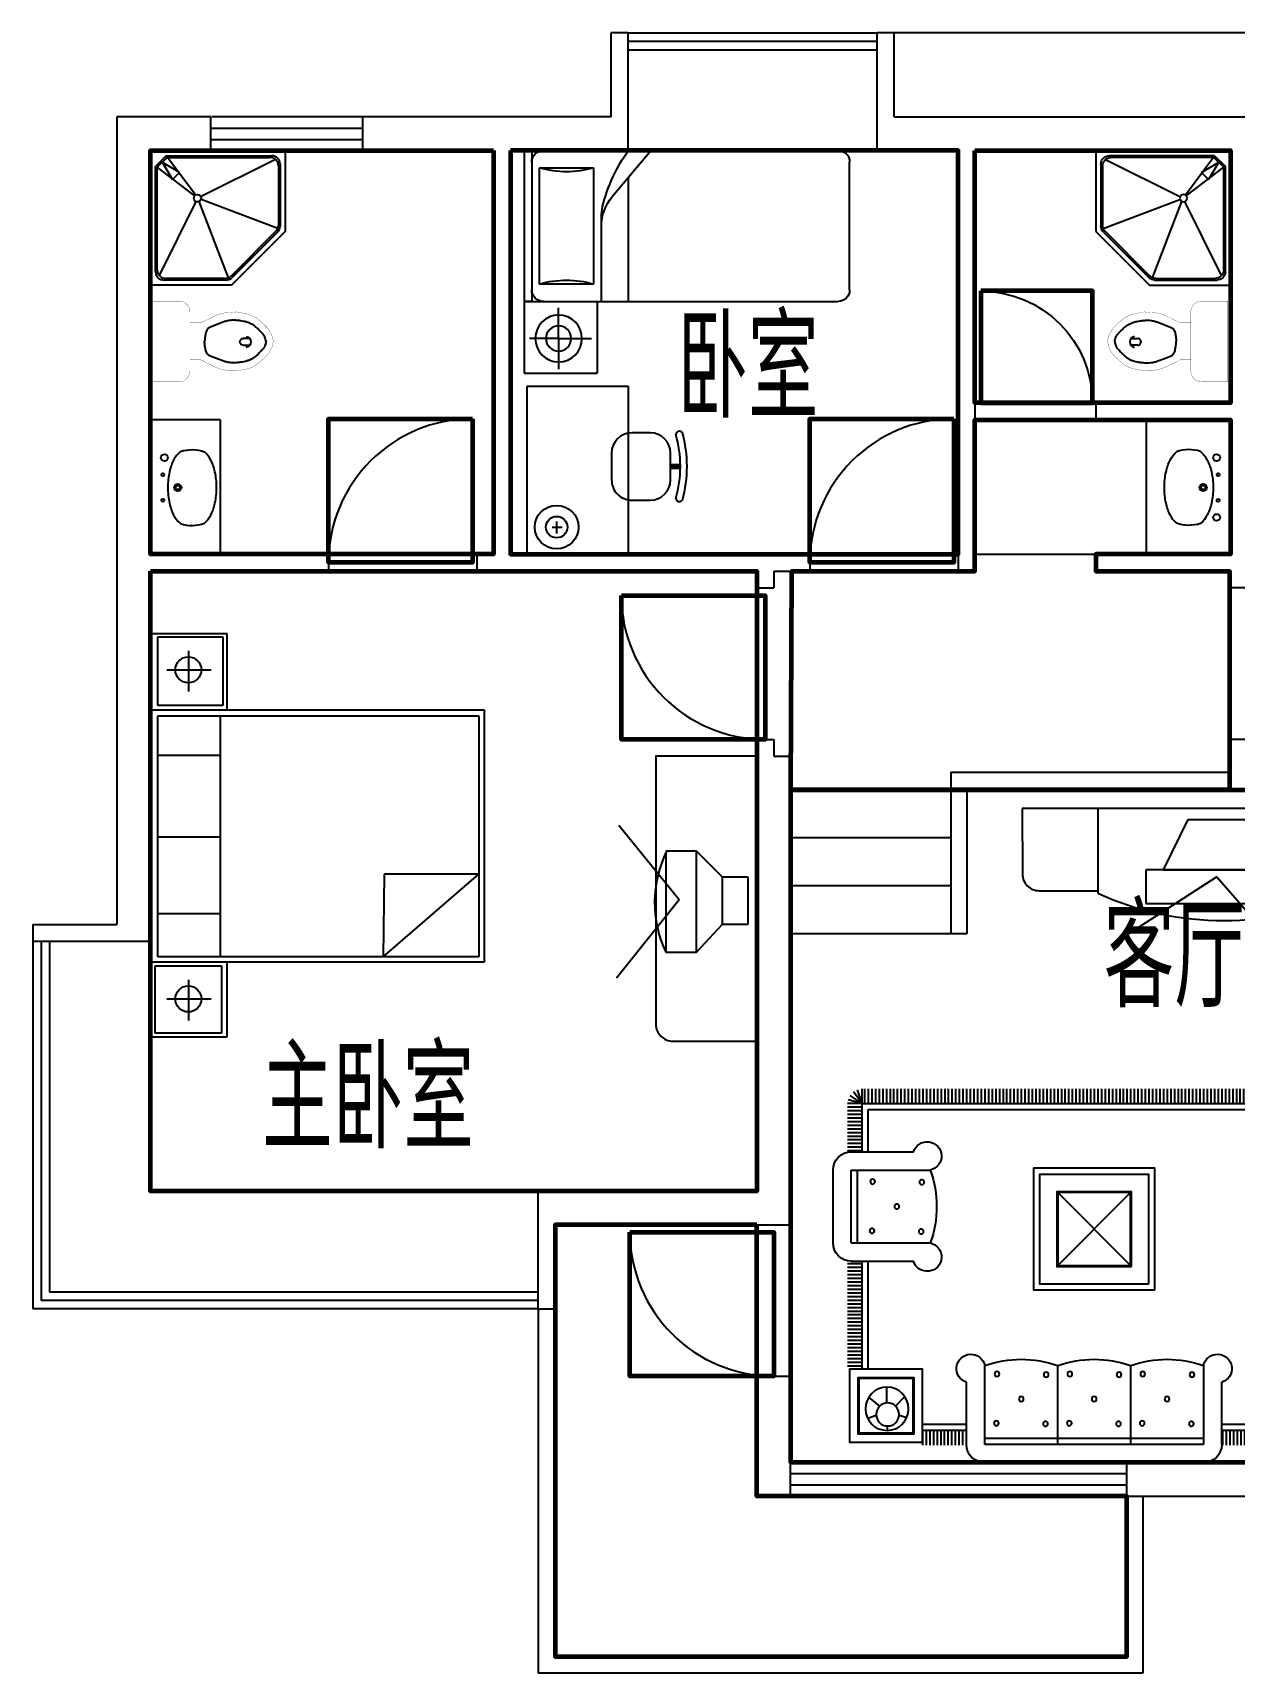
# Model space of a CAD drawing. Extents: x 951204 to 982714, y -906580 to -885526.
# Drawn here: x 951204 to 958704, y -895766 to -885526 of the extents above; entities that cross this region are included whole.
import ezdxf
from ezdxf.enums import TextEntityAlignment as Align

# ---------------------------------------------------------------- set-up
doc = ezdxf.new("R2010")
doc.units = 0
doc.header["$LTSCALE"] = 1000
doc.header["$MEASUREMENT"] = 0
doc.layers.get('0').update_dxf_attribs({"linetype": 'CONTINUOUS'})
for name, color, linetype in [('2', 2, 'CONTINUOUS'), ('3', 3, 'CONTINUOUS'), ('8', 42, 'CONTINUOUS'), ('JJ', 8, 'CONTINUOUS'), ('STAIR', 3, 'CONTINUOUS'), ('text', 75, 'CONTINUOUS'), ('WALL', 2, 'CONTINUOUS'), ('WINDOW', 4, 'CONTINUOUS')]:
    doc.layers.add(name, color=color, linetype=linetype)
for name, color, linetype, lineweight in [('GT_卧室', 1, 'CONTINUOUS', 60), ('GT_卫生间', 5, 'CONTINUOUS', 60), ('GT_客厅', 2, 'CONTINUOUS', 60), ('GT_过道', 30, 'CONTINUOUS', 60), ('GT_门', 245, 'CONTINUOUS', 60), ('GT_阳台', 6, 'CONTINUOUS', 60)]:
    doc.layers.add(name, color=color, linetype=linetype, lineweight=lineweight)
doc.layers.get('8').off()
doc.styles.add('DIM_FONT', font='ZBTXT.shx', dxfattribs={"width": 0.8})
doc.styles.add('HZ', font='zbtxt.shx', dxfattribs={"bigfont": 'zbhz.shx'})
doc.styles.add('ST', font='complex.shx', dxfattribs={"width": 0.7, "bigfont": 'hztxt0.shx'})

# ---------------------------------------------------------------- blocks, each defined once
blk = doc.blocks.new('TV22')
at = {"layer": 'JJ', "color": 252}
for p, q in [((-1607.3, 999.7, 200), (-2128.1, 1599.3, 200)), ((-1607.3, 999.7, 200), (-1051.6, 1358.8, 200)), ((-2399.5, 1081.7, 200), (-2769.8, 1081.7, 200)), ((-2399.5, 596.3, 200), (-2399.5, 1097.2, 200)), ((-2084.6, 1158.2, -400), (-2084.6, 958.2, -400)), ((-1184.6, 1158.2, -400), (-2084.6, 1158.2, -400)), ((-1184.6, 958.2, -400), (-1184.6, 1158.2, -400)), ((-899.5, 596.3, 200), (-899.5, 1097.2, 200)), ((-550.8, 1081.7, 200), (-899.5, 1081.7, 200)), ((-2869.8, 981.7, 200), (-2869.4, 593.9, 200)), ((-450.4, 593.9, 200), (-450.8, 981.7, 200)), ((-2084.6, 958.2, -400), (-1184.6, 958.2, -400)), ((-1288.7, 958.2, -300), (-1980.4, 958.2, -300)), ((-1834.6, 658.2, -300), (-1980.4, 958.2, -300)), ((-1434.6, 658.2, -300), (-1288.7, 958.2, -300)), ((-2869.4, 593.9, 200), (-450.4, 593.9, 200)), ((-1434.6, 658.2, -300), (-1834.6, 658.2, -300))]:
    blk.add_line(p, q, dxfattribs=at)
for centre, radius, start, end in [((-1649.5, -554.7, 200), 1814.1, 65.58033, 114.41967), ((-2769.8, 981.7, 200), 100, 90, 180), ((-550.8, 981.7, 200), 100, 360, 90)]:
    blk.add_arc(centre, radius, start, end, dxfattribs=at)
blk = doc.blocks.new('_C38')
for p, q in [((410.8, -143.2), (782.6, 321.3)), ((307.4, 167.6), (153.7, 0)), ((307.4, 167.6), (307.4, -433)), ((489.1, 167.6), (307.4, 167.6)), ((489.1, -419.1), (489.1, 167.6)), ((0, 0), (0, -279.4)), ((153.7, 0), (0, 0)), ((153.7, 0), (153.7, -279.4)), ((410.8, -143.2), (768.6, -586.7)), ((0, -279.4), (153.7, -279.4)), ((153.7, -279.4), (307.4, -433)), ((307.4, -433), (489.1, -433))]:
    blk.add_line(p, q)
blk.add_arc((-126.4, -129.1), 683.3, 333.5892, 25.73713)
at = {"flags": 9}
for tag in ['XSIZE', 'YSIZE']:
    blk.add_attdef(tag, (0, 0), '', height=0.5, dxfattribs=at)
blk = doc.blocks.new('TV12')
at = {"layer": 'JJ', "color": 252}
blk.add_lwpolyline([(-2201.6, 344.4), (-507.2, 344.4), (-507.2, 944.4), (-2101.6, 944.4, 0.414214), (-2201.6, 844.4)], format="xyb", close=True, dxfattribs=at)
at = {"layer": 'JJ', "color": 252, "rotation": 90.0000000000012}
blk.add_blockref('_C38', (-1505.6, 395.1), dxfattribs=at)
blk = doc.blocks.new('RC31')
at = {"layer": 'JJ', "color": 252}
for p, q in [((-2802.2, 1885.8), (-2802.2, 2335.8)), ((-2802.2, 2335.8), (-402.2, 2335.8)), ((-2780.2, 1918.5), (-2780.2, 2312.4)), ((-2780.2, 2312.4), (-2378.9, 2312.4)), ((-2575.8, 2244.2), (-2575.8, 1979.1)), ((-2378.9, 2312.4), (-2378.9, 1918.5)), ((-2356.2, 355.8), (-2356.2, 2335.8)), ((-2325.9, 1926), (-2325.9, 2297.3)), ((-2325.9, 2297.3), (-892.1, 2297.3)), ((-2068.5, 2297.3), (-2068.5, 1926)), ((-1612.1, 2297.3), (-1612.1, 1926)), ((-1126.8, 2297.3), (-1126.8, 1926)), ((-892.1, 2297.3), (-892.1, 1926)), ((-856.2, 2335.8), (-856.2, 355.8)), ((-831.5, 2297.3), (-422.7, 2297.3)), ((-831.5, 1910.9), (-831.5, 2297.3)), ((-619.5, 2244.2), (-619.5, 1979.1)), ((-422.7, 2297.3), (-422.7, 1910.9)), ((-402.2, 2335.8), (-402.2, 1885.8)), ((-2462.2, 2115.4), (-2704.5, 2115.4)), ((-506, 2115.4), (-748.3, 2115.4)), ((-2356.2, 1885.8), (-2802.2, 1885.8)), ((-2378.9, 1918.5), (-2780.2, 1918.5)), ((-2325.9, 388), (-2325.9, 1926)), ((-892.1, 1926), (-2325.9, 1926)), ((-892.1, 1926), (-892.1, 388)), ((-402.2, 1885.8), (-856.2, 1885.8)), ((-422.7, 1910.9), (-831.5, 1910.9)), ((-2325.9, 956.3), (-1833.8, 388)), ((-1833.8, 950.5), (-2325.9, 956.3)), ((-1833.8, 388), (-1833.8, 950.5)), ((-856.2, 355.8), (-2356.2, 355.8)), ((-892.1, 388), (-2325.9, 388))]:
    blk.add_line(p, q, dxfattribs=at)
for centre in [(-2575.8, 2115.4), (-619.5, 2115.4)]:
    blk.add_circle(centre, 77.2, dxfattribs=at)
blk = doc.blocks.new('SZ2')
at = {"layer": 'JJ', "color": 252}
for p, q in [((-486, 907.1), (-646, 907.1)), ((-578.1, 907.9), (-578.1, 964.7)), ((-578.1, 964.7), (-553.5, 964.7)), ((-553.5, 907.9), (-578.1, 907.9)), ((-553.5, 964.7), (-553.5, 907.9)), ((-766, 787.1), (-766, 677.1)), ((-366, 677.1), (-366, 787.1)), ((-1044.3, 54.9), (-1044.3, 654.9)), ((-1044.3, 654.9), (-44.3, 654.9)), ((-44.3, 654.9), (-44.3, 54.9)), ((-646, 557.1), (-486, 557.1)), ((-166.9, 231.3), (-238.4, 231.3)), ((-205.4, 203.3), (-205.4, 263)), ((-44.3, 54.9), (-1044.3, 54.9))]:
    blk.add_line(p, q, dxfattribs=at)
for radius in [129.6, 63.7]:
    blk.add_circle((-205.4, 230.5), radius, dxfattribs=at)
for centre, radius, start, end in [((-753.8, 961), 21.8, 129.06849, 262.49524), ((-566.4, 266.4), 739.3, 74.21814, 105.78186), ((-379.1, 961), 21.8, 277.50476, 50.93151), ((-646, 787.1), 120, 90, 180), ((-566.4, 266.4), 699.3, 74.21814, 105.78186), ((-486, 787.1), 120, 0, 90), ((-646, 677.1), 120, 180, 270), ((-486, 677.1), 120, 270, 0)]:
    blk.add_arc(centre, radius, start, end, dxfattribs=at)
blk.add_solid([(-578.1, 964.7), (-553.5, 964.7), (-578.1, 907.9), (-553.5, 907.9)], dxfattribs=at)
blk = doc.blocks.new('_DBLK')
blk.add_line((-0.45, 0), (-0.45, -0.95))
blk.add_arc((-0.45, 0), 0.95, 270, 360)
blk = doc.blocks.new('SFJ15')
at = {"layer": 'JJ', "color": 252}
for p, q in [((-3198.4, 2248.2), (-3285.1, 2248.2)), ((-3198.4, 2248.2), (-3282.2, 2270.6)), ((-3198.4, 2248.2), (-3270.5, 2296.3)), ((-3198.4, 2248.2), (-3251.2, 2316.9)), ((-3198.4, 2248.2), (-3226.3, 2330.2)), ((-3198.4, 2248.2), (-3198.4, 2334.9)), ((-3198.4, 1988.4), (-3198.4, 2248.2)), ((-3198.4, 2248.2), (-3198.4, 1988.4)), ((-452, 2248.2), (-3198.4, 2248.2)), ((-3176.8, 2248.2), (-3176.8, 2334.9)), ((-3155.1, 2248.2), (-3155.1, 2334.9)), ((-3133.4, 2248.2), (-3133.4, 2334.9)), ((-3111.7, 2248.2), (-3111.7, 2334.9)), ((-3090.1, 2248.2), (-3090.1, 2334.9)), ((-3068.4, 2248.2), (-3068.4, 2334.9)), ((-3046.7, 2248.2), (-3046.7, 2334.9)), ((-3025, 2248.2), (-3025, 2334.9)), ((-3003.4, 2248.2), (-3003.4, 2334.9)), ((-2981.7, 2248.2), (-2981.7, 2334.9)), ((-2960, 2248.2), (-2960, 2334.9)), ((-2938.3, 2248.2), (-2938.3, 2334.9)), ((-2916.7, 2248.2), (-2916.7, 2334.9)), ((-2895, 2248.2), (-2895, 2334.9)), ((-2873.3, 2248.2), (-2873.3, 2334.9)), ((-2851.6, 2248.2), (-2851.6, 2334.9)), ((-2830, 2248.2), (-2830, 2334.9)), ((-2808.3, 2248.2), (-2808.3, 2334.9)), ((-2786.6, 2248.2), (-2786.6, 2334.9)), ((-2764.9, 2248.2), (-2764.9, 2334.9)), ((-2743.3, 2248.2), (-2743.3, 2334.9)), ((-2721.6, 2248.2), (-2721.6, 2334.9)), ((-2699.9, 2248.2), (-2699.9, 2334.9)), ((-2678.2, 2248.2), (-2678.2, 2334.9)), ((-2656.6, 2248.2), (-2656.6, 2334.9)), ((-2634.9, 2248.2), (-2634.9, 2334.9)), ((-2613.2, 2248.2), (-2613.2, 2334.9)), ((-2591.5, 2248.2), (-2591.5, 2334.9)), ((-2569.9, 2248.2), (-2569.9, 2334.9)), ((-2548.2, 2248.2), (-2548.2, 2334.9)), ((-2526.5, 2248.2), (-2526.5, 2334.9)), ((-2504.8, 2248.2), (-2504.8, 2334.9)), ((-2483.2, 2248.2), (-2483.2, 2334.9)), ((-2461.5, 2248.2), (-2461.5, 2334.9)), ((-2439.8, 2248.2), (-2439.8, 2334.9)), ((-2418.1, 2248.2), (-2418.1, 2334.9)), ((-2396.5, 2248.2), (-2396.5, 2334.9)), ((-2374.8, 2248.2), (-2374.8, 2334.9)), ((-2353.1, 2248.2), (-2353.1, 2334.9)), ((-2331.4, 2248.2), (-2331.4, 2334.9)), ((-2309.8, 2248.2), (-2309.8, 2334.9)), ((-2288.1, 2248.2), (-2288.1, 2334.9)), ((-2266.4, 2248.2), (-2266.4, 2334.9)), ((-2244.7, 2248.2), (-2244.7, 2334.9)), ((-2223.1, 2248.2), (-2223.1, 2334.9)), ((-2201.4, 2248.2), (-2201.4, 2334.9)), ((-2179.7, 2248.2), (-2179.7, 2334.9)), ((-2158, 2248.2), (-2158, 2334.9)), ((-2136.4, 2248.2), (-2136.4, 2334.9)), ((-2114.7, 2248.2), (-2114.7, 2334.9)), ((-2093, 2248.2), (-2093, 2334.9)), ((-2071.3, 2248.2), (-2071.3, 2334.9)), ((-2049.7, 2248.2), (-2049.7, 2334.9)), ((-2028, 2248.2), (-2028, 2334.9)), ((-2006.3, 2248.2), (-2006.3, 2334.9)), ((-1984.6, 2248.2), (-1984.6, 2334.9)), ((-1963, 2248.2), (-1963, 2334.9)), ((-1941.3, 2248.2), (-1941.3, 2334.9)), ((-1919.6, 2248.2), (-1919.6, 2334.9)), ((-1897.9, 2248.2), (-1897.9, 2334.9)), ((-1876.3, 2248.2), (-1876.3, 2334.9)), ((-1854.6, 2248.2), (-1854.6, 2334.9)), ((-1832.9, 2248.2), (-1832.9, 2334.9)), ((-1811.2, 2248.2), (-1811.2, 2334.9)), ((-1789.6, 2248.2), (-1789.6, 2334.9)), ((-1767.9, 2248.2), (-1767.9, 2334.9)), ((-1746.2, 2248.2), (-1746.2, 2334.9)), ((-1724.5, 2248.2), (-1724.5, 2334.9)), ((-1702.9, 2248.2), (-1702.9, 2334.9)), ((-1681.2, 2248.2), (-1681.2, 2334.9)), ((-1659.5, 2248.2), (-1659.5, 2334.9)), ((-1637.8, 2248.2), (-1637.8, 2334.9)), ((-1616.2, 2248.2), (-1616.2, 2334.9)), ((-1594.5, 2248.2), (-1594.5, 2334.9)), ((-1572.8, 2248.2), (-1572.8, 2334.9)), ((-1551.1, 2248.2), (-1551.1, 2334.9)), ((-1529.5, 2248.2), (-1529.5, 2334.9)), ((-1507.8, 2248.2), (-1507.8, 2334.9)), ((-1486.1, 2248.2), (-1486.1, 2334.9)), ((-1464.4, 2248.2), (-1464.4, 2334.9)), ((-1442.8, 2248.2), (-1442.8, 2334.9)), ((-1421.1, 2248.2), (-1421.1, 2334.9)), ((-1399.4, 2248.2), (-1399.4, 2334.9)), ((-1377.7, 2248.2), (-1377.7, 2334.9)), ((-1356.1, 2248.2), (-1356.1, 2334.9)), ((-1334.4, 2248.2), (-1334.4, 2334.9)), ((-1312.7, 2248.2), (-1312.7, 2334.9)), ((-1291, 2248.2), (-1291, 2334.9)), ((-1269.4, 2248.2), (-1269.4, 2334.9)), ((-1247.7, 2248.2), (-1247.7, 2334.9)), ((-1226, 2248.2), (-1226, 2334.9)), ((-1204.3, 2248.2), (-1204.3, 2334.9)), ((-1182.7, 2248.2), (-1182.7, 2334.9)), ((-1161, 2248.2), (-1161, 2334.9)), ((-1139.3, 2248.2), (-1139.3, 2334.9)), ((-1117.6, 2248.2), (-1117.6, 2334.9)), ((-1096, 2248.2), (-1096, 2334.9)), ((-1074.3, 2248.2), (-1074.3, 2334.9)), ((-1052.6, 2248.2), (-1052.6, 2334.9)), ((-1030.9, 2248.2), (-1030.9, 2334.9)), ((-1009.3, 2248.2), (-1009.3, 2334.9)), ((-987.6, 2248.2), (-987.6, 2334.9)), ((-965.9, 2248.2), (-965.9, 2334.9)), ((-944.2, 2248.2), (-944.2, 2334.9)), ((-922.6, 2248.2), (-922.6, 2334.9)), ((-900.9, 2248.2), (-900.9, 2334.9)), ((-879.2, 2248.2), (-879.2, 2334.9)), ((-857.5, 2248.2), (-857.5, 2334.9)), ((-835.9, 2248.2), (-835.9, 2334.9)), ((-814.2, 2248.2), (-814.2, 2334.9)), ((-792.5, 2248.2), (-792.5, 2334.9)), ((-770.8, 2248.2), (-770.8, 2334.9)), ((-749.2, 2248.2), (-749.2, 2334.9)), ((-727.5, 2248.2), (-727.5, 2334.9)), ((-705.8, 2248.2), (-705.8, 2334.9)), ((-684.1, 2248.2), (-684.1, 2334.9)), ((-662.5, 2248.2), (-662.5, 2334.9)), ((-640.8, 2248.2), (-640.8, 2334.9)), ((-619.1, 2248.2), (-619.1, 2334.9)), ((-597.4, 2248.2), (-597.4, 2334.9)), ((-575.8, 2248.2), (-575.8, 2334.9)), ((-554.1, 2248.2), (-554.1, 2334.9)), ((-532.4, 2248.2), (-532.4, 2334.9)), ((-510.7, 2248.2), (-510.7, 2334.9)), ((-489.1, 2248.2), (-489.1, 2334.9)), ((-467.4, 2248.2), (-467.4, 2334.9)), ((-452, 2248.2), (-452, 2334.9)), ((-452, 2248.2), (-424.2, 2330.2)), ((-452, 2248.2), (-399.2, 2316.9)), ((-452, 2248.2), (-379.9, 2296.3)), ((-452, 2248.2), (-368.3, 2270.6)), ((-452, 2248.2), (-365.3, 2248.2)), ((-452, 1961), (-452, 2248.2)), ((-3198.4, 2226.5), (-3285.1, 2226.5)), ((-3198.4, 2204.8), (-3285.1, 2204.8)), ((-3198.4, 2183.1), (-3285.1, 2183.1)), ((-3198.4, 2161.5), (-3285.1, 2161.5)), ((-3162.3, 2212), (-3162.3, 1988.4)), ((-488.2, 2212), (-3162.3, 2212)), ((-488.2, 1961), (-488.2, 2212)), ((-452, 2226.5), (-365.3, 2226.5)), ((-452, 2204.8), (-365.3, 2204.8)), ((-452, 2183.1), (-365.3, 2183.1)), ((-452, 2161.5), (-365.3, 2161.5)), ((-3198.4, 2139.8), (-3285.1, 2139.8)), ((-3198.4, 2118.1), (-3285.1, 2118.1)), ((-3198.4, 2096.4), (-3285.1, 2096.4)), ((-3198.4, 2074.8), (-3285.1, 2074.8)), ((-3198.4, 2053.1), (-3285.1, 2053.1)), ((-452, 2139.8), (-365.3, 2139.8)), ((-452, 2118.1), (-365.3, 2118.1)), ((-452, 2096.4), (-365.3, 2096.4)), ((-452, 2074.8), (-365.3, 2074.8)), ((-452, 2053.1), (-365.3, 2053.1)), ((-3198.4, 2031.4), (-3285.1, 2031.4)), ((-3198.4, 2009.7), (-3285.1, 2009.7)), ((-3198.4, 1988.1), (-3285.1, 1988.1)), ((-3280.4, 1988.4), (-2910.4, 1988.4)), ((-387.2, 1961), (-757.2, 1961)), ((-452, 2031.4), (-365.3, 2031.4)), ((-452, 2009.7), (-365.3, 2009.7)), ((-452, 1988.1), (-365.3, 1988.1)), ((-452, 1966.4), (-365.3, 1966.4)), ((-3388.7, 1880), (-3388.7, 1013)), ((-2810.7, 1880), (-3280.4, 1880)), ((-3280.4, 1880), (-3280.4, 1013)), ((-3244.2, 1880), (-3244.2, 1013)), ((-387.2, 1852.6), (-856.8, 1852.6)), ((-423.3, 1419.1), (-423.3, 1852.6)), ((-387.2, 1419.1), (-387.2, 1852.6)), ((-278.8, 1419.1), (-278.8, 1852.6)), ((-2047.7, 1284.9), (-1614.2, 1718.4)), ((-1614.2, 1284.9), (-2047.7, 1718.4)), ((-3280.4, 1446.5), (-2810.7, 1446.5)), ((-387.2, 1419.1), (-856.8, 1419.1)), ((-387.2, 1310.7), (-757.2, 1310.7)), ((-488.2, 668.2), (-488.2, 1310.7)), ((-452, 668.2), (-452, 1310.7)), ((-452, 1294.5), (-365.3, 1294.5)), ((-452, 1272.8), (-365.3, 1272.8)), ((-452, 1251.1), (-365.3, 1251.1)), ((-452, 1229.4), (-365.3, 1229.4)), ((-452, 1207.8), (-365.3, 1207.8)), ((-452, 1186.1), (-365.3, 1186.1)), ((-452, 1164.4), (-365.3, 1164.4)), ((-452, 1142.7), (-365.3, 1142.7)), ((-452, 1121.1), (-365.3, 1121.1)), ((-452, 1099.4), (-365.3, 1099.4)), ((-452, 1077.7), (-365.3, 1077.7)), ((-3280.4, 1013), (-2810.7, 1013)), ((-452, 1056), (-365.3, 1056)), ((-452, 1034.4), (-365.3, 1034.4)), ((-452, 1012.7), (-365.3, 1012.7)), ((-452, 991), (-365.3, 991)), ((-3198.4, 904.3), (-3285.1, 904.3)), ((-3198.4, 882.6), (-3285.1, 882.6)), ((-3280.4, 904.7), (-2910.4, 904.7)), ((-3198.4, 668.2), (-3198.4, 904.7)), ((-3198.4, 904.7), (-3198.4, 668.2)), ((-3162.3, 904.7), (-3162.3, 668.2)), ((-452, 969.3), (-365.3, 969.3)), ((-452, 947.7), (-365.3, 947.7)), ((-452, 926), (-365.3, 926)), ((-452, 904.3), (-365.3, 904.3)), ((-452, 882.6), (-365.3, 882.6)), ((-3198.4, 861), (-3285.1, 861)), ((-3198.4, 839.3), (-3285.1, 839.3)), ((-3198.4, 817.6), (-3285.1, 817.6)), ((-3198.4, 795.9), (-3285.1, 795.9)), ((-452, 861), (-365.3, 861)), ((-452, 839.3), (-365.3, 839.3)), ((-452, 817.6), (-365.3, 817.6)), ((-452, 795.9), (-365.3, 795.9)), ((-3198.4, 774.3), (-3285.1, 774.3)), ((-3198.4, 752.6), (-3285.1, 752.6)), ((-3198.4, 730.9), (-3285.1, 730.9)), ((-3198.4, 709.2), (-3285.1, 709.2)), ((-3198.4, 687.6), (-3285.1, 687.6)), ((-2481.1, 690.5), (-2481.1, 220.9)), ((-2047.6, 690.5), (-2047.6, 220.9)), ((-1614.1, 220.9), (-1614.1, 690.5)), ((-1180.6, 220.9), (-1180.6, 690.5)), ((-452, 774.3), (-365.3, 774.3)), ((-452, 752.6), (-365.3, 752.6)), ((-452, 730.9), (-365.3, 730.9)), ((-452, 709.2), (-365.3, 709.2)), ((-452, 687.6), (-365.3, 687.6)), ((-2589.5, 220.9), (-2589.5, 590.9)), ((-1072.3, 220.9), (-1072.3, 590.9)), ((-3091.3, 451.8), (-3145, 506.7)), ((-3038.7, 466.4), (-3037.6, 559.4)), ((-2996.3, 450.6), (-2931.4, 504.2)), ((-651.7, 450.8), (-705.4, 505.8)), ((-599.1, 465.4), (-598, 558.4)), ((-556.7, 449.7), (-491.7, 503.3)), ((-3111.2, 397.1), (-3156.2, 381.6)), ((-2974.6, 394.6), (-2924, 377)), ((-671.6, 396.1), (-716.6, 380.7)), ((-535, 393.6), (-484.4, 376.1)), ((-3040.2, 334.4), (-3040.6, 305.8)), ((-2832.7, 340.5), (-2589.5, 340.5)), ((-2832.7, 304.4), (-2832.7, 217.7)), ((-2832.7, 304.4), (-2589.5, 304.4)), ((-2811, 304.4), (-2811, 217.7)), ((-2789.4, 304.4), (-2789.4, 217.7)), ((-2767.7, 304.4), (-2767.7, 217.7)), ((-2746, 304.4), (-2746, 217.7)), ((-2724.3, 304.4), (-2724.3, 217.7)), ((-2702.7, 304.4), (-2702.7, 217.7)), ((-2681, 304.4), (-2681, 217.7)), ((-2659.3, 304.4), (-2659.3, 217.7)), ((-2637.6, 304.4), (-2637.6, 217.7)), ((-2616, 304.4), (-2616, 217.7)), ((-2594.3, 304.4), (-2594.3, 217.7)), ((-1072.3, 340.5), (-810, 340.5)), ((-1072.3, 304.4), (-810, 304.4)), ((-1070.1, 304.4), (-1070.1, 217.7)), ((-1048.4, 304.4), (-1048.4, 217.7)), ((-1026.8, 304.4), (-1026.8, 217.7)), ((-1005.1, 304.4), (-1005.1, 217.7)), ((-983.4, 304.4), (-983.4, 217.7)), ((-961.7, 304.4), (-961.7, 217.7)), ((-940.1, 304.4), (-940.1, 217.7)), ((-918.4, 304.4), (-918.4, 217.7)), ((-896.7, 304.4), (-896.7, 217.7)), ((-875, 304.4), (-875, 217.7)), ((-853.4, 304.4), (-853.4, 217.7)), ((-831.7, 304.4), (-831.7, 217.7)), ((-810, 304.4), (-810, 217.7)), ((-600.6, 333.5), (-600.9, 304.8)), ((-2481.1, 257), (-1180.6, 257)), ((-2481.1, 220.9), (-1180.6, 220.9)), ((-2481.1, 112.5), (-1180.6, 112.5))]:
    blk.add_line(p, q, dxfattribs=at)
for points in [[(-2192.2, 1140.4), (-2192.2, 1862.9), (-1469.7, 1862.9), (-1469.7, 1140.4)], [(-2156.1, 1176.5), (-2156.1, 1826.8), (-1505.8, 1826.8), (-1505.8, 1176.5)], [(-2052.7, 1279.9), (-2052.7, 1723.4), (-1609.2, 1723.4), (-1609.2, 1279.9)], [(-2047.7, 1284.9), (-2047.7, 1718.4), (-1614.2, 1718.4), (-1614.2, 1284.9)], [(-3266.2, 234.7), (-3266.2, 668.2), (-2832.7, 668.2), (-2832.7, 234.7)], [(-3216.2, 284.7), (-3216.2, 618.2), (-2882.7, 618.2), (-2882.7, 284.7)], [(-3211.2, 289.7), (-3211.2, 613.2), (-2887.7, 613.2), (-2887.7, 289.7)], [(-810, 234.7), (-810, 668.2), (-376.5, 668.2), (-376.5, 234.7)], [(-760, 284.7), (-760, 618.2), (-426.5, 618.2), (-426.5, 284.7)], [(-755, 289.7), (-755, 613.2), (-431.5, 613.2), (-431.5, 289.7)]]:
    blk.add_lwpolyline(points, close=True, dxfattribs=at)
for centre, radius in [((-3157.5, 1807.8), 14.4), ((-2864.9, 1811.4), 14.4), ((-806.2, 1780.3), 14.4), ((-513.6, 1784), 14.4), ((-3009.4, 1663.3), 14.4), ((-658.1, 1635.8), 14.4), ((-3153.9, 1515.2), 14.4), ((-2861.3, 1518.8), 14.4), ((-802.6, 1487.7), 14.4), ((-510, 1491.3), 14.4), ((-3157.5, 1374.3), 14.4), ((-2864.9, 1377.9), 14.4), ((-3009.4, 1229.8), 14.4), ((-3153.9, 1081.7), 14.4), ((-2861.3, 1085.3), 14.4), ((-2412.5, 636.3), 14.4), ((-2119.9, 639.9), 14.4), ((-1979, 636.3), 14.4), ((-1686.4, 639.9), 14.4), ((-1545.5, 636.3), 14.4), ((-1252.9, 639.9), 14.4), ((-3039, 434.2), 128.4), ((-2264.4, 491.8), 14.4), ((-1830.9, 491.8), 14.4), ((-1397.4, 491.8), 14.4), ((-599.4, 433.3), 128.4), ((-3042.8, 400.4), 68.4), ((-603.2, 399.5), 68.4), ((-2408.9, 343.7), 14.4), ((-2116.3, 347.3), 14.4), ((-1975.4, 343.7), 14.4), ((-1682.8, 347.3), 14.4), ((-1541.9, 343.7), 14.4), ((-1249.3, 347.3), 14.4)]:
    blk.add_circle(centre, radius, dxfattribs=at)
for centre, radius, start, end in [((-2829, 1963.2), 85.2, 282.40664, 162.79496), ((-3280.4, 1880), 108.4, 90, 180), ((-838.5, 1935.8), 85.2, 17.20504, 257.59336), ((-387.2, 1852.6), 108.4, 0, 90), ((-3423.8, 1663.3), 650.2, 340.52878, 19.47122), ((-243.8, 1635.8), 650.2, 160.52878, 199.47122), ((-3423.8, 1229.8), 650.2, 340.52878, 19.47122), ((-838.5, 1335.9), 85.2, 102.40664, 342.79496), ((-387.2, 1419.1), 108.4, 270, 0), ((-3280.4, 1013), 108.4, 180, 270), ((-2829, 929.9), 85.2, 197.20504, 77.59336), ((-2564.3, 672.2), 85.2, 12.40664, 252.79496), ((-2264.4, 77.4), 650.2, 70.52878, 109.47122), ((-1830.9, 77.4), 650.2, 70.52878, 109.47122), ((-1397.4, 77.4), 650.2, 70.52878, 109.47122), ((-1097.4, 672.2), 85.2, 287.20504, 167.59336), ((-2481.1, 220.9), 108.4, 180, 270), ((-1180.6, 220.9), 108.4, 270, 0)]:
    blk.add_arc(centre, radius, start, end, dxfattribs=at)
blk = doc.blocks.new('_WBLK')
for p, q in [((-0.5, 0.5), (0.5, 0.5)), ((0.5, 0.1667), (-0.5, 0.1667)), ((0.5, -0.1667), (-0.5, -0.1667)), ((-0.5, -0.5), (0.5, -0.5))]:
    blk.add_line(p, q)
blk = doc.blocks.new('_E12')
for p, q in [((-800, -481.6), (-800, 0)), ((-800, 0), (0, 0)), ((0, 0), (0, -800)), ((-770, -448.5), (-770, -80)), ((-760, -444.3), (-760, -90)), ((-743.3, -52.7), (-301.5, -271)), ((-720, -30), (-93.6, -30)), ((-710, -40), (-97.8, -40)), ((-268.2, -262.3), (-97.8, -40)), ((-263.5, -267), (-30, -93.6)), ((-68.9, -68.9), (-171.1, -129.9)), ((-129.9, -171.1), (-68.9, -68.9)), ((-40, -97.8), (-97.8, -40)), ((-30, -93.6), (-93.6, -30)), ((-30, -93.6), (-30, -720)), ((-129.9, -171.1), (-171.1, -129.9)), ((-40, -97.8), (-40, -710)), ((-756.2, -463.5), (-301.8, -288.2)), ((-463.5, -756.2), (-289.6, -300.4)), ((-52.7, -743.3), (-272.4, -300.1)), ((-481.6, -800), (-800, -481.6)), ((-483.8, -755.4), (-755.4, -483.8)), ((-479.7, -745.4), (-745.4, -479.7)), ((-80, -770), (-448.5, -770)), ((-90, -760), (-444.3, -760)), ((0, -800), (-481.6, -800))]:
    blk.add_line(p, q)
blk.add_circle((-282.2, -278.4), 21.8)
for centre, start, end in [((-720, -80), 90, 180), ((-710, -90), 90, 180), ((-720, -448.5), 180, 225), ((-710, -444.3), 180, 225), ((-448.5, -720), 225, 270), ((-444.3, -710), 225, 270), ((-90, -710), 270, 0), ((-80, -720), 270, 0)]:
    blk.add_arc(centre, 50, start, end)
at = {"style": 'HZ', "width": 0.7, "flags": 9}
for tag in ['XSIZE', 'YSIZE']:
    blk.add_attdef(tag, (0, 0), '', height=0.5, dxfattribs=at)
blk = doc.blocks.new('_E33DZE')
at = {"layer": 'STAIR', "xscale": -1, "rotation": 270}
blk.add_blockref('_E12', (0, 0), dxfattribs=at)
at = {"style": 'DIM_FONT', "width": 0.8, "flags": 9}
for tag in ['XSIZE', 'YSIZE']:
    blk.add_attdef(tag, (0, 0), '', height=0.5, dxfattribs=at)
blk = doc.blocks.new('M_E13')
for p, q in [((-571.8, 18), (-536, 18)), ((-571.8, 18), (-571.8, 18)), ((-536, -22), (-571.8, -21.5))]:
    blk.add_line(p, q)
at = {"const_width": 1.5}
for points in [[(-155, 240, 0.414214), (-220, 175, 0.414214)], [(-715, 0, -0.037932), (-709.3, 28, -0.057502), (-702.1, 45.5, -0.011128), (-686.4, 72.3, -0.047419), (-682.1, 78.2, -0.013557), (-668.7, 92, -0.010422), (-650.6, 109.1, -0.006492), (-631.9, 125.5, -0.010986), (-620.5, 134.9, -0.031118), (-606.6, 144.5, -0.031821), (-591.9, 152.1, -0.025304), (-572.5, 159.4, -0.028493), (-554.6, 164.1), (-520.3, 170.9), (-500, 175, -0.104917), (-491.9, 174.9, 0.047512), (-474.4, 172.7, 0.018859), (-459.7, 172.7, -0.025251), (-448.7, 172.7, -0.024361), (-434.2, 171.1, -0.018727), (-415.7, 167.5, -0.011084), (-400.7, 163.6, -0.017664), (-391.4, 160.6, -0.012553), (-374.9, 154.2, -0.012341), (-358.5, 146.9), (-319.8, 128, -0.005054), (-308, 122, -0.002567), (-285, 110)], [(-715, 0, 0.037932), (-709.3, -28, 0.057502), (-702.1, -45.5, 0.011128), (-686.4, -72.3, 0.047419), (-682.1, -78.2, 0.013557), (-668.7, -92, 0.010422), (-650.6, -109.1, 0.006492), (-631.9, -125.5, 0.010986), (-620.5, -134.9, 0.031118), (-606.6, -144.5, 0.031821), (-591.9, -152.1, 0.025304), (-572.5, -159.4, 0.028493), (-554.6, -164.1), (-520.3, -170.9), (-500, -175, 0.104917), (-491.9, -174.9, -0.047512), (-474.4, -172.7, -0.018859), (-459.7, -172.7, 0.025251), (-448.7, -172.7, 0.024361), (-434.2, -171.1, 0.018727), (-415.7, -167.5, 0.011084), (-400.7, -163.6, 0.017664), (-391.4, -160.6, 0.012553), (-374.9, -154.2, 0.012341), (-358.5, -146.9), (-319.8, -128, 0.005054), (-308, -122, 0.002567), (-285, -110)], [(-220, -175, 0.414214), (-155, -240, 0.414214)]]:
    blk.add_lwpolyline(points, format="xyb", dxfattribs=at)
for points in [[(0, 240), (-155, 240)], [(0, -240), (0, 240)], [(-220, 110), (-285, 110)], [(-220, 175), (-220, -175)], [(-285, -110), (-220, -110)], [(-155, -240), (0, -240)]]:
    blk.add_lwpolyline(points, dxfattribs=at)
for points in [[(-672.1, -0.9, -0.054114), (-665.8, 24.7, -0.08891), (-657.7, 38.7, -0.006714), (-643.3, 55.3, -0.014531), (-636.2, 62.7, -0.010713), (-617.9, 80.2, -0.017575), (-606.2, 90.2, -0.037222), (-591, 100.5, -0.034599), (-573.2, 109.1, -0.02298), (-556.1, 115.1, -0.023613), (-538.9, 119.4, -0.014842), (-521.9, 122.3, -0.012533), (-501.7, 124.6, -0.021838), (-477, 125.6, -0.029407), (-458.7, 124.6, -0.029465), (-436.1, 120.5, -0.031881), (-415.7, 114.3), (-371.4, 97.1), (-337, 83.3, -0.135973), (-323.8, 73, -0.099517), (-314.1, 52.4, -0.016651), (-311.4, 39.5, -0.010977), (-308.3, 19.8, -0.015331), (-307.5, 11.6, -0.010106), (-306.9, -0.9)], [(-672.1, -0.9, 0.054114), (-665.8, -26.5, 0.08891), (-657.7, -40.4, 0.006714), (-643.3, -57, 0.014531), (-636.2, -64.4, 0.010713), (-617.9, -81.9, 0.017575), (-606.2, -91.9, 0.037222), (-591, -102.2, 0.034599), (-573.2, -110.9, 0.02298), (-556.1, -116.9, 0.023613), (-538.9, -121.2, 0.014842), (-521.9, -124, 0.012533), (-501.7, -126.3, 0.021838), (-477, -127.4, 0.029407), (-458.7, -126.3, 0.029465), (-436.1, -122.3, 0.031881), (-415.7, -116), (-371.4, -98.8), (-337, -85.1, 0.135973), (-323.8, -74.7, 0.099517), (-314.1, -54.1, 0.016651), (-311.4, -41.2, 0.010977), (-308.3, -21.5, 0.015331), (-307.5, -13.3, 0.010106), (-306.9, -0.9)]]:
    blk.add_lwpolyline(points, format="xyb")
for centre, radius, start, end in [((-548.8, -2.6), 33.2, 100.04955, 259.95045), ((-536, -2), 20, 270, 90)]:
    blk.add_arc(centre, radius, start, end)
at = {"width": 0.8, "flags": 9}
for tag in ['XSIZE', 'YSIZE']:
    blk.add_attdef(tag, (0, 0), '', height=0.5, dxfattribs=at)
blk = doc.blocks.new('_C17')
for p, q in [((0, -897), (0, 0)), ((46, 0), (0, 0)), ((46, -897), (46, 0)), ((115, 0), (1867, 0)), ((460, 0), (460, -499.5)), ((621, 0), (621, -736)), ((1936, -69), (1936, -828)), ((414, -103.5), (92, -103.5)), ((92, -103.5), (92, -793.5)), ((414, -793.5), (414, -103.5)), ((755.8, -896.7), (524.9, -622.5)), ((92, -793.5), (414, -793.5)), ((46, -897), (0, -897)), ((1867, -897), (115, -897))]:
    blk.add_line(p, q)
for centre, radius, start, end in [((115, -69), 69, 90, 180), ((1867, -69), 69, 0, 90), ((253, 448.5), 575, 253.73979, 286.2602), ((736, -444.7), 276, 180, 220.10593), ((736, -499.5), 276, 180, 193.3928), ((1378, -346.6), 936, 193.3928, 216.02023), ((253, -1345.5), 575, 73.7398, 106.2602), ((115, -828), 69, 180, 270), ((1867, -828), 69, 270, 0)]:
    blk.add_arc(centre, radius, start, end)
at = {"flags": 9}
for tag in ['XSIZE', 'YSIZE']:
    blk.add_attdef(tag, (0, 0), '', height=0.5, dxfattribs=at)
at = {"style": 'HZ', "width": 0.7, "flags": 9}
for tag in ['XSIZE', 'YSIZE']:
    blk.add_attdef(tag, (0, 0), '', height=0.5, dxfattribs=at)
blk = doc.blocks.new('_C61')
for p, q in [((-221.8, 205.4), (-221.8, -230.4)), ((-221.8, 205.4), (205.7, 205.4)), ((205.7, 205.4), (205.7, -230.4)), ((-1.3, -0.4), (-1.3, 172.2)), ((-1.3, -0.4), (-184.3, -0.4)), ((-1.3, -0.4), (-1.3, -196.5)), ((-1.3, -0.4), (181.7, -0.4)), ((-221.8, -230.4), (205.7, -230.4))]:
    blk.add_line(p, q)
for radius in [139, 75]:
    blk.add_circle((-1.3, -0.4), radius)
at = {"flags": 9}
for tag in ['YSIZE', 'XSIZE']:
    blk.add_attdef(tag, (201.8, 208.4), '', height=0.5, rotation=270, dxfattribs=at)
at = {"style": 'DIM_FONT', "width": 0.6, "flags": 9}
for tag in ['XSIZE', 'YSIZE']:
    blk.add_attdef(tag, (0, 0), '', height=0.5, dxfattribs=at)
blk = doc.blocks.new('RDC1')
at = {"layer": 'JJ', "xscale": -1}
for name, p, rotation in [('_C17', (-2192.1, 693), 179.9999999999993), ('_C61', (-1986.8, 471.2), 89.99999999999928)]:
    blk.add_blockref(name, p, dxfattribs=dict(at, rotation=rotation))

msp = doc.modelspace()

# ---------------------------------------------------------------- linework, layer by layer
for p, q in [((956934, -890141, -8593), (956934, -891151, -8593)), ((956934, -890141, -8593), (958675, -890141, -8593)), ((956934, -890251, -8593), (955934, -890251, -8593)), ((957034, -890251, -8593), (958675, -890251, -8593)), ((957034, -890251, -8593), (957034, -891151, -8593)), ((956934, -890551, -8593), (955934, -890551, -8593)), ((956934, -890851, -8593), (955934, -890851, -8593)), ((957034, -891151, -8593), (955934, -891151, -8593))]:
    msp.add_line(p, q)
at = {"layer": '2'}
for p, q in [((952374, -887941, -8593), (951939, -887941, -8593)), ((952374, -887941, -8593), (952374, -888781, -8593)), ((958155, -887941, -8593), (958155, -888781, -8593)), ((958493, -888587, -8593), (958496, -888587, -8593)), ((958498, -888584, -8593), (958496, -888587, -8593)), ((957085, -888781, -8593), (957840, -888781, -8593)), ((955724, -893911, -8593), (955724, -892966, -8593))]:
    msp.add_line(p, q, dxfattribs=at)
at = {"layer": '2', "elevation": -8593}
for points in [[(952125, -888139, 0.098208), (952083, -888193, 0.066287), (952057, -888266, 0.052428), (952047, -888364, 0.052428), (952057, -888462, 0.066287), (952083, -888536, 0.093876), (952123, -888587)], [(952125, -888139, -0.172546), (952276, -888142)], [(952276, -888586, 0.091341), (952315, -888536, 0.066287), (952341, -888462, 0.052428), (952351, -888364, 0.052428), (952341, -888266, 0.066287), (952315, -888193, 0.091756), (952276, -888142)], [(958343, -888586, -0.091341), (958304, -888536, -0.066287), (958278, -888462, -0.052428), (958268, -888364, -0.052428), (958278, -888266, -0.066287), (958304, -888193, -0.091756), (958343, -888142)], [(958493, -888139, 0.172546), (958343, -888142)], [(958493, -888139, -0.098208), (958535, -888193, -0.066287), (958562, -888266, -0.052428), (958572, -888364, -0.052428), (958562, -888462, -0.066287), (958535, -888536, -0.093876), (958496, -888587)], [(952125, -888589, 0.172546), (952276, -888586)], [(958493, -888589, -0.172546), (958343, -888586)]]:
    msp.add_lwpolyline(points, format="xyb", dxfattribs=at)
at = {"layer": '2'}
for centre, radius in [((952025, -888178, -8593), 21.3), ((958594, -888178, -8593), 21.3), ((952016, -888284, -8593), 8.88), ((958603, -888284, -8593), 8.88), ((952109, -888364, -8593), 22.2), ((952109, -888364, -8593), 13.3), ((958510, -888364, -8593), 22.2), ((958510, -888364, -8593), 13.3), ((952016, -888444, -8593), 8.88), ((958603, -888444, -8593), 8.88), ((958594, -888551, -8593), 21.3), ((958594, -888551, -8593), 21.3), ((958594, -888551, -8593), 21.3)]:
    msp.add_circle(centre, radius, dxfattribs=at)
msp.add_arc((958496, -888586, -8593), 0.888, 270, 318.6776, dxfattribs=at)
at = {"layer": '3'}
for p, q in [((954920, -885526, -8593), (956475, -885526, -8593)), ((959246, -885526, -8593), (956580, -885526, -8593)), ((954920, -885578, -8593), (956475, -885578, -8593)), ((954920, -885631, -8593), (956475, -885631, -8593)), ((954920, -886261, -8593), (956475, -886261, -8593)), ((951204, -891196, -8593), (951204, -893491, -8593)), ((951256, -891196, -8593), (951256, -893438, -8593)), ((951309, -891196, -8593), (951309, -893386, -8593)), ((951939, -891196, -8593), (951939, -892756, -8593)), ((954359, -892756, -8593), (951939, -892756, -8593)), ((954359, -893438, -8593), (951256, -893438, -8593)), ((954359, -893386, -8593), (951309, -893386, -8593)), ((954359, -893491, -8593), (951204, -893491, -8593)), ((954359, -893491, -8593), (954359, -895766, -8593)), ((954464, -893491, -8593), (954464, -895661, -8593)), ((958034, -894661, -8593), (958034, -895661, -8593)), ((958134, -894661, -8593), (958134, -895766, -8593)), ((958034, -895661, -8593), (954464, -895661, -8593)), ((958134, -895766, -8593), (954359, -895766, -8593))]:
    msp.add_line(p, q, dxfattribs=at)
at = {"layer": 'GT_卧室', "elevation": -8593}
for points in [[(954185, -886261), (954185, -888781), (956980, -888781), (956980, -886261), (954185, -886261)], [(951939, -888886), (955724, -888886), (955724, -892756), (951939, -892756), (951939, -888886)]]:
    msp.add_lwpolyline(points, dxfattribs=at)
at = {"layer": 'GT_卫生间', "elevation": -8593}
for points in [[(954080, -886261), (954080, -888781), (951939, -888781), (951939, -886261), (954080, -886261)], [(957085, -886261), (958680, -886261), (958680, -887836), (957085, -887836), (957085, -886261)]]:
    msp.add_lwpolyline(points, dxfattribs=at)
at = {"layer": 'GT_客厅', "elevation": -8593}
msp.add_lwpolyline([(960976, -890251), (960976, -894451), (955935, -894451), (955935, -890251), (960976, -890251)], dxfattribs=at)
at = {"layer": 'GT_过道', "elevation": -8593}
msp.add_lwpolyline([(958675, -890251), (955935, -890251), (955942, -888886), (957085, -888886), (957085, -887941), (958680, -887941), (958680, -888781), (957840, -888781), (957840, -888886), (958675, -888886), (958675, -890251)], dxfattribs=at)
at = {"layer": 'GT_门', "elevation": -8593}
for points in [[(957122, -887137), (957122, -887836), (957820, -887836), (957820, -887137), (957122, -887137)], [(953948, -887935), (953948, -888833), (953050, -888833), (953050, -887935), (953948, -887935)], [(956953, -887935), (956953, -888833), (956055, -888833), (956055, -887935), (956953, -887935)], [(954879, -889038), (955776, -889038), (955776, -889936), (954879, -889936), (954879, -889038)], [(954931, -893013), (955829, -893013), (955829, -893911), (954931, -893911), (954931, -893013)]]:
    msp.add_lwpolyline(points, dxfattribs=at)
at = {"layer": 'GT_阳台', "elevation": -8593}
msp.add_lwpolyline([(955724, -892966), (954464, -892966), (954464, -895661), (958034, -895661), (958034, -894661), (955724, -894661), (955724, -892966)], dxfattribs=at)
at = {"layer": 'WALL'}
for p, q in [((954815, -886051, -8593), (954815, -885526, -8593)), ((954920, -885526, -8593), (954815, -885526, -8593)), ((954920, -886261, -8593), (954920, -885526, -8593)), ((956475, -886261, -8593), (956475, -885526, -8593)), ((956580, -885526, -8593), (956475, -885526, -8593)), ((956580, -886051, -8593), (956580, -885526, -8593)), ((951729, -886051, -8593), (951729, -891091, -8593)), ((952315, -886051, -8593), (951729, -886051, -8593)), ((952315, -886261, -8593), (952315, -886051, -8593)), ((954815, -886051, -8593), (953265, -886051, -8593)), ((953265, -886261, -8593), (953265, -886051, -8593)), ((954080, -886051, -8593), (954080, -886051, -8593)), ((954815, -886051, -8593), (954080, -886051, -8593)), ((956580, -886051, -8593), (959246, -886051, -8593)), ((958680, -886051, -8593), (958680, -886051, -8593)), ((951939, -886261, -8593), (951939, -888781, -8593)), ((951939, -886261, -8593), (951939, -887836, -8593)), ((952315, -886261, -8593), (951939, -886261, -8593)), ((954080, -886261, -8593), (953265, -886261, -8593)), ((954080, -886261, -8593), (954080, -888781, -8593)), ((954080, -886261, -8593), (954080, -887941, -8593)), ((954185, -888781, -8593), (954185, -886261, -8593)), ((955724, -886261, -8593), (954185, -886261, -8593)), ((954920, -886261, -8593), (954290, -886261, -8593)), ((956475, -886261, -8593), (956980, -886261, -8593)), ((956980, -886261, -8593), (956980, -888781, -8593)), ((957085, -886261, -8593), (957085, -888781, -8593)), ((957085, -886261, -8593), (958680, -886261, -8593)), ((958680, -886261, -8593), (958680, -887836, -8593)), ((958680, -887836, -8593), (957840, -887836, -8593)), ((957840, -887836, -8593), (957840, -887941, -8593)), ((958680, -887941, -8593), (957840, -887941, -8593)), ((958680, -887941, -8593), (958680, -888781, -8593)), ((954080, -888046, -8593), (954080, -888781, -8593)), ((953050, -888781, -8593), (951939, -888781, -8593)), ((953050, -888781, -8593), (953050, -888886, -8593)), ((954080, -888781, -8593), (953975, -888781, -8593)), ((953975, -888781, -8593), (953975, -888886, -8593)), ((954185, -888781, -8593), (956055, -888781, -8593)), ((954290, -888781, -8593), (954290, -888781, -8593)), ((956055, -888781, -8593), (956055, -888886, -8593)), ((956980, -888781, -8593), (956980, -888886, -8593)), ((957085, -888781, -8593), (957085, -888886, -8593)), ((957840, -888781, -8593), (958680, -888781, -8593)), ((957840, -888781, -8593), (957840, -888886, -8593)), ((951939, -888886, -8593), (951939, -891196, -8593)), ((953050, -888886, -8593), (951939, -888886, -8593)), ((954185, -888886, -8593), (953975, -888886, -8593)), ((953975, -888886, -8593), (954080, -888886, -8593)), ((954080, -888886, -8593), (955724, -888886, -8593)), ((955724, -888886, -8593), (955724, -888991, -8593)), ((955829, -888886, -8593), (956055, -888886, -8593)), ((955829, -888886, -8593), (955829, -888991, -8593)), ((956980, -888886, -8593), (957085, -888886, -8593)), ((957840, -888886, -8593), (958675, -888886, -8593)), ((958675, -888886, -8593), (958675, -888991, -8593)), ((955724, -888991, -8593), (955829, -888991, -8593)), ((958780, -888991, -8593), (958675, -888991, -8593)), ((955724, -889936, -8593), (955724, -890041, -8593)), ((955724, -889936, -8593), (955829, -889936, -8593)), ((955829, -889936, -8593), (955829, -890041, -8593)), ((958675, -889936, -8593), (958675, -890251, -8593)), ((958780, -889936, -8593), (958675, -889936, -8593)), ((955724, -890041, -8593), (955724, -892756, -8593)), ((955829, -890041, -8593), (955934, -890041, -8593)), ((955934, -890041, -8593), (955934, -892966, -8593)), ((958675, -890251, -8593), (962936, -890251, -8593)), ((951204, -891091, -8593), (951729, -891091, -8593)), ((951204, -891091, -8593), (951204, -891196, -8593)), ((951204, -891196, -8593), (951939, -891196, -8593)), ((954359, -892756, -8593), (955724, -892756, -8593)), ((954359, -893491, -8593), (954359, -892756, -8593)), ((954464, -892966, -8593), (955934, -892966, -8593)), ((954464, -893491, -8593), (954464, -892966, -8593)), ((954359, -893491, -8593), (954464, -893491, -8593)), ((955724, -893911, -8593), (955724, -894661, -8593)), ((955724, -893911, -8593), (955934, -893911, -8593)), ((955934, -893911, -8593), (955934, -894451, -8593)), ((955934, -894451, -8593), (955934, -894451, -8593)), ((955934, -894661, -8593), (955934, -894451, -8593)), ((964194, -894451, -8593), (958034, -894451, -8593)), ((958034, -894661, -8593), (958034, -894451, -8593)), ((955724, -894661, -8593), (955934, -894661, -8593)), ((958034, -894661, -8593), (960864, -894661, -8593))]:
    msp.add_line(p, q, dxfattribs=at)
at = {"layer": 'WALL', "color": 255}
msp.add_line((958034, -894661, -8593), (958034, -894661, -8593), dxfattribs=at)

# ---------------------------------------------------------------- block references
at = {"layer": '2', "extrusion": (0, 0, -1), "yscale": 1.050000000046565, "zscale": -1.050000000053842}
for p, xscale, rotation in [((-951954, -887452, 8593), 1.050000000046565, 359.9999999682376), ((-958664, -887452, 8593), -1.050000000046565, 3.17624327e-08)]:
    msp.add_blockref('M_E13', p, dxfattribs=dict(at, xscale=xscale, rotation=rotation))
at = {"layer": '8', "extrusion": (0, 0, -1), "yscale": 1.050000000046565, "zscale": -1.050000000053842}
for p, xscale, rotation in [((-951939, -886261, 8593), 1.050000000046565, 6.3524825e-09), ((-958680, -886261, 8593), -1.050000000046565, 359.9999999936475)]:
    msp.add_blockref('_E33DZE', p, dxfattribs=dict(at, xscale=xscale, rotation=rotation))
at = {"layer": 'JJ', "color": 8, "xscale": 1.050000000046565, "yscale": 1.050000000046565, "zscale": 1.050000000053842}
msp.add_blockref('RDC1', (956572, -887930, -8593), dxfattribs=at)
at = {"layer": 'JJ', "xscale": 1.050000000046565, "yscale": 1.050000000046565, "zscale": 1.050000000053842}
for name, p, rotation in [('SZ2', (954232, -888827, -8593), 270), ('RC31', (954396, -888852, -8593), 90), ('TV12', (956085, -889508, -8593), 90), ('TV22', (956908, -889745, -8803), 180)]:
    msp.add_blockref(name, p, dxfattribs=dict(at, rotation=rotation))
at = {"layer": 'JJ', "xscale": -1.050000000046565, "yscale": 1.050000000046565, "zscale": 1.050000000053842}
msp.add_blockref('SFJ15', (955907, -894570, -8593), dxfattribs=at)
at = {"layer": 'WINDOW', "xscale": -945.0000000472643, "yscale": 210.0000000104774, "zscale": 945.0000000472501}
msp.add_blockref('_WBLK', (952793, -886156, -8593), dxfattribs=at)
at = {"layer": 'WINDOW', "xscale": -735.0000000367872, "yscale": 735.0000000367872, "zscale": 735.0000000367507, "rotation": 179.9999999688546}
msp.add_blockref('_DBLK', (957452, -887836, -8593), dxfattribs=at)
at = {"layer": 'WINDOW', "extrusion": (0, 0, -1)}
for name, p, xscale, yscale, zscale, rotation in [('_DBLK', (-953522, -888833, 8593), -945.0000000472643, 945.0000000472643, -945.0000000472501, 179.9999999998306), ('_DBLK', (-956527, -888833, 8593), -945.0000000472643, 945.0000000472643, -945.0000000472501, 179.9999999998306), ('_DBLK', (-955776, -889463, 8593), -945.0000000472643, 945.0000000472643, -945.0000000472501, 89.99999999983062), ('_DBLK', (-955829, -893438, 8593), -945.0000000472643, 945.0000000472643, -945.0000000472501, 89.99999999983062), ('_WBLK', (-956985, -894556, 8593), -2100.000000105007, 210.0000000102446, -2100.000000105, 359.9999999998316)]:
    msp.add_blockref(name, p, dxfattribs=dict(at, xscale=xscale, yscale=yscale, zscale=zscale, rotation=rotation))

# ---------------------------------------------------------------- texts
at = {"layer": 'text', "style": 'ST', "width": 0.7}
for s, p in [('卧室', (955227, -887932, -8593)), ('主卧室', (952634, -892493, -8593))]:
    msp.add_text(s, height=630, dxfattribs=at).set_placement(p)
msp.add_text('客厅', height=630, dxfattribs=at).set_placement((958771, -891294, -8593), align=Align.MIDDLE_RIGHT)

doc.saveas('drawing.dxf')
